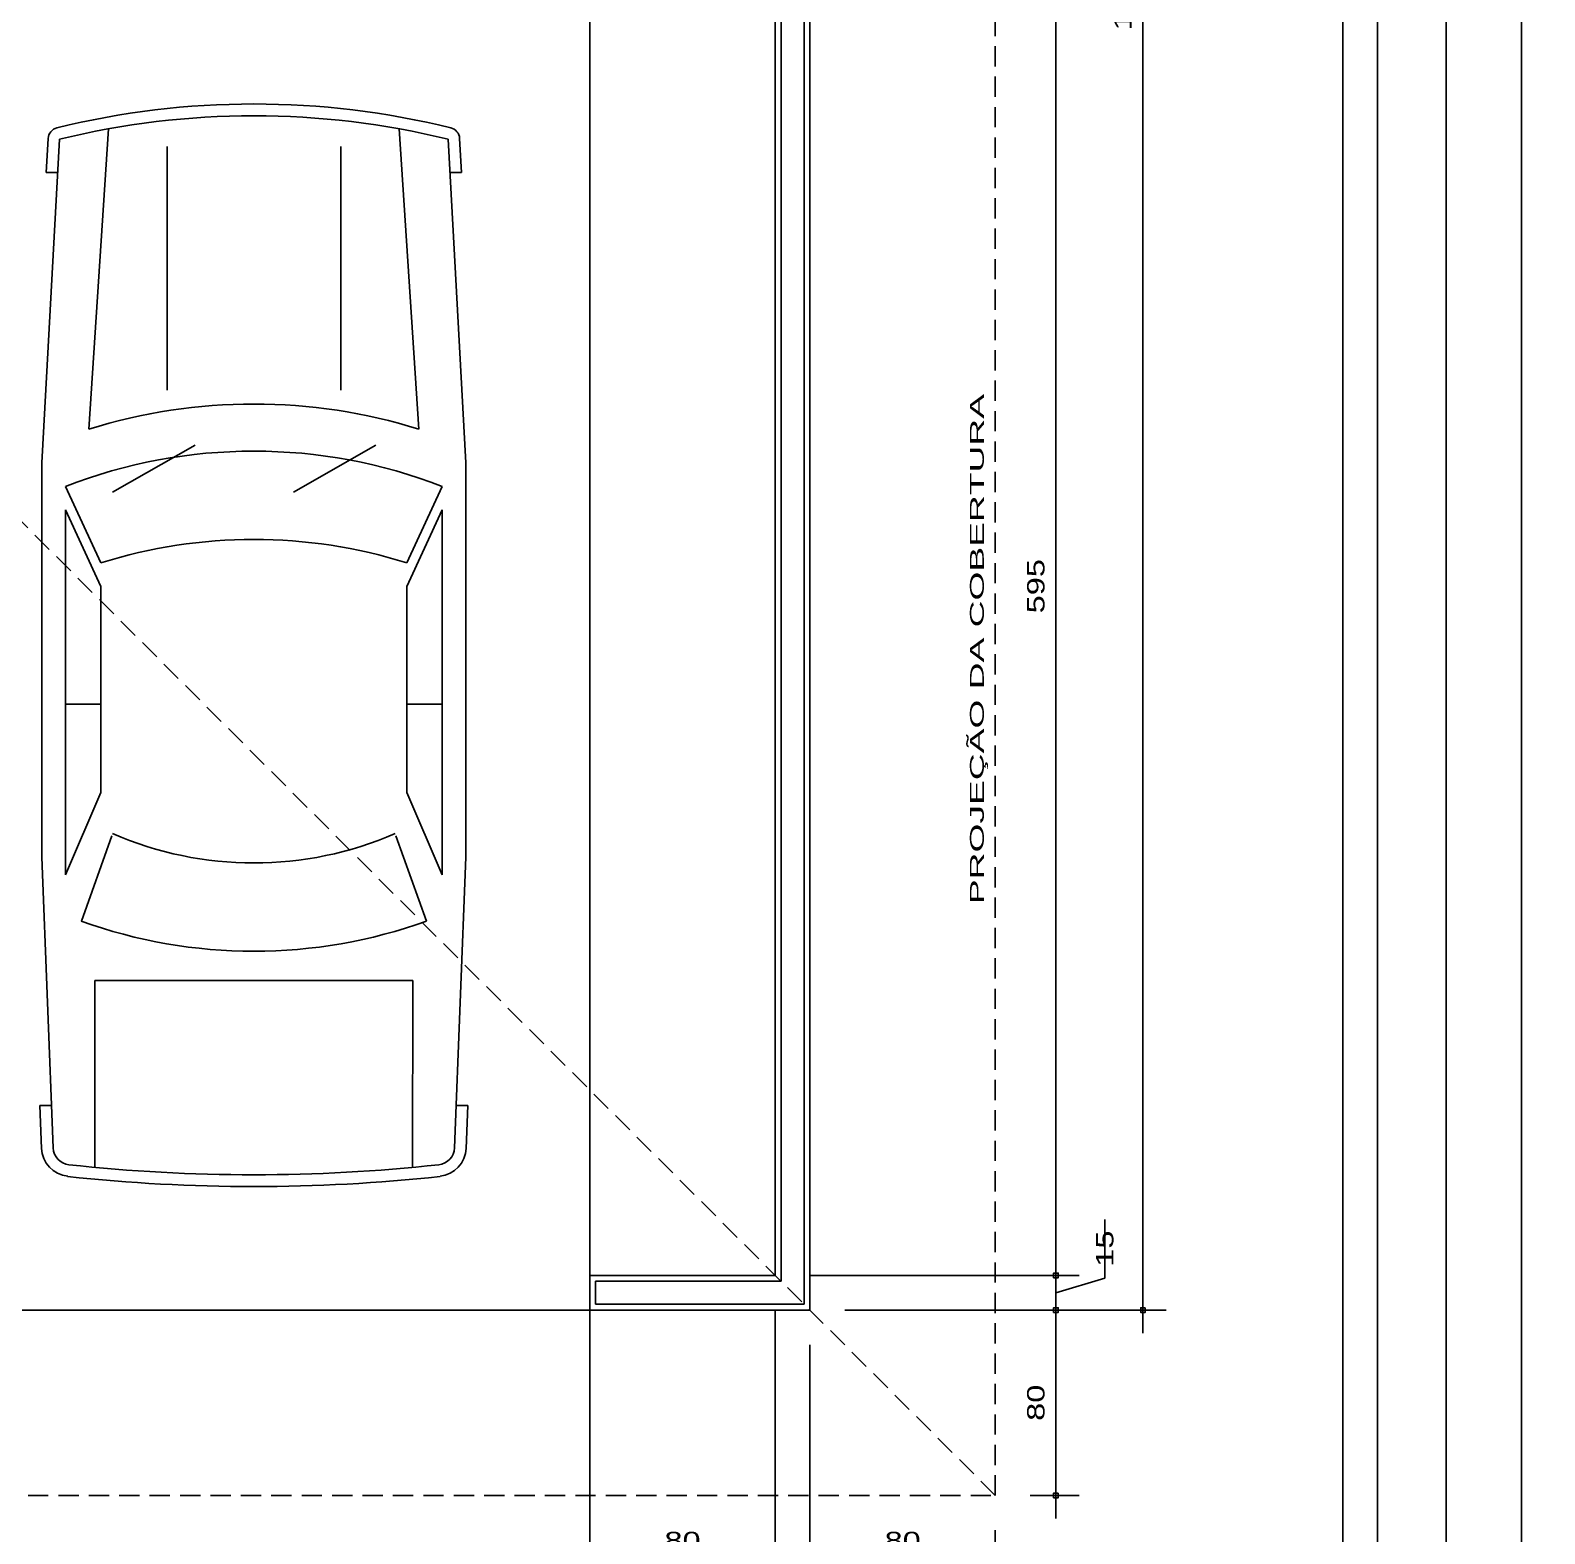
# Model space of a CAD drawing. Extents: x 2280 to 14192, y 1386 to 4696.
# Drawn here: x 5298 to 5952, y 2055 to 2704 of the extents above; entities that cross this region are included whole.
import ezdxf

# ---------------------------------------------------------------- set-up
doc = ezdxf.new("R2010")
doc.units = 0
doc.header["$LTSCALE"] = 35
doc.linetypes.add('HIDDEN', pattern=[0.375, 0.25, -0.125])
doc.layers.get('0').update_dxf_attribs({"linetype": 'CONTINUOUS'})
doc.layers.get('DEFPOINTS').update_dxf_attribs({"linetype": 'CONTINUOUS'})
for name, color, linetype in [('COTA', 13, 'CONTINUOUS'), ('EQUIP_I', 13, 'CONTINUOUS'), ('LINVISTA', 60, 'CONTINUOUS'), ('MURO', 1, 'CONTINUOUS'), ('PAREDE', 5, 'CONTINUOUS'), ('PROJECAO', 13, 'HIDDEN'), ('REG60-100', 7, 'CONTINUOUS')]:
    doc.layers.add(name, color=color, linetype=linetype)
doc.styles.add('REGUA60', font='romnswin.shx', dxfattribs={"width": 1.4})
doc.styles.get("Standard").update_dxf_attribs({"font": 'ISOCP'})
doc.dimstyles.new('ISO-25', dxfattribs={"dimtxt": 2.5, "dimasz": 2.5, "dimexe": 1.25, "dimexo": 0.625, "dimtad": 1, "dimdec": 4, "dimdsep": 46, "dimlunit": 6, "dimtxsty": 'Standard', "dimcen": 2.5, "dimadec": 0, "dimazin": 0, "dimtfac": 1, "dimtdec": 4, "dimtmove": 0, "dimatfit": 3, "dimfxl": 1, "dimtolj": 1, "dimtzin": 0, "dimarcsym": 0})
doc.dimstyles.get("Standard").update_dxf_attribs({"dimtxt": 2.5, "dimasz": 2.5, "dimexe": 1.25, "dimexo": 0.625, "dimtad": 1, "dimdec": 4, "dimdsep": 46, "dimlunit": 6, "dimtxsty": 'Standard', "dimcen": 2.5, "dimadec": 0, "dimazin": 0, "dimtfac": 1, "dimtdec": 4, "dimtmove": 0, "dimatfit": 3, "dimfxl": 1, "dimtolj": 1, "dimtzin": 0, "dimarcsym": 0})

# ---------------------------------------------------------------- blocks, each defined once
blk = doc.blocks.new('AUTO02P')
for p, q in [((-0.9214, 0.9232), (-2.3184, 0.847)), ((0.7804, 0.9232), (-0.9214, 0.9232)), ((2.0358, 0.875), (0.7804, 0.9232)), ((2.0377, 0.9249), (1.8524, 0.9321)), ((1.8524, 0.9321), (1.8524, 0.882)), ((-2.1753, 0.9049), (-2.3219, 0.8969)), ((-2.1753, 0.9049), (-2.1753, 0.8548)), ((-0.4896, 0.6692), (-0.8198, 0.8216)), ((0.12, 0.8216), (-0.7182, 0.8216)), ((-0.388, 0.6692), (-0.7182, 0.8216)), ((0.12, 0.6692), (0.12, 0.8216)), ((0.8566, 0.8216), (0.12, 0.8216)), ((0.501, 0.6692), (0.8566, 0.8216)), ((-1.0673, 0.7205), (-2.3635, 0.6359)), ((0.688, 0.6217), (1.0569, 0.7535)), ((0.12, 0.6692), (-0.388, 0.6692)), ((0.501, 0.6692), (0.12, 0.6692)), ((1.3138, 0.6946), (1.3138, -0.677)), ((2.1219, 0.6942), (1.3138, 0.6946)), ((-0.9976, 0.5354), (-0.7944, 0.1798)), ((-1.2359, 0.3836), (-2.287, 0.3836)), ((-0.9976, -0.2452), (-0.7944, -0.6008)), ((-1.2359, -0.3659), (-2.287, -0.3659)), ((-1.0673, -0.7028), (-2.3635, -0.6182)), ((-0.4896, -0.6516), (-0.8198, -0.804)), ((-0.388, -0.6516), (-0.7182, -0.804)), ((0.12, -0.6516), (-0.388, -0.6516)), ((0.501, -0.6516), (0.12, -0.6516)), ((0.12, -0.6516), (0.12, -0.804)), ((0.501, -0.6516), (0.8566, -0.804)), ((0.688, -0.604), (1.0569, -0.7358)), ((1.3138, -0.677), (2.1218, -0.677)), ((-0.9214, -0.9056), (-2.3184, -0.8294)), ((-2.1753, -0.8372), (-2.1753, -0.8872)), ((0.12, -0.804), (-0.7182, -0.804)), ((0.8566, -0.804), (0.12, -0.804)), ((-2.1753, -0.8872), (-2.3219, -0.8792)), ((0.7804, -0.9056), (-0.9214, -0.9056)), ((2.0358, -0.8573), (0.7804, -0.9056)), ((1.8524, -0.8643), (1.8524, -0.9144)), ((2.0377, -0.9072), (1.8524, -0.9144))]:
    blk.add_line(p, q)
for centre, radius, start, end in [((2.0329, 0.7988), 0.1262, 6.22117, 87.7974), ((1.0884, 0.0088), 3.5592, 166.18153, 193.81847), ((-2.3192, 0.847), 0.05, 93.12213, 166.18153), ((2.0329, 0.7988), 0.0762, 6.22117, 87.7974), ((1.0884, 0.0088), 3.5084, 166.17755, 193.82245), ((1.2715, 0.0088), 2.2437, 158.76069, 201.23931), ((-5.214, 0.0088), 7.366, 353.77883, 6.22117), ((-5.214, 0.0088), 7.4168, 353.77883, 6.22117), ((1.2207, 0.0088), 2.3961, 162.72267, 197.27733), ((-1.0128, 0.0088), 2.1996, 340.21266, 19.78734), ((1.6059, 0.0088), 2.1971, 162.50768, 197.49232), ((-0.7207, 0.0088), 1.5265, 336.46342, 23.53658), ((-2.3192, -0.8293), 0.05, 193.81847, 266.87787), ((2.0329, -0.7811), 0.0762, 272.2026, 353.77883), ((2.0329, -0.7811), 0.1262, 272.2026, 353.77883)]:
    blk.add_arc(centre, radius, start, end)
blk = doc.blocks.new('COTAPT')
at = {"color": 0, "linetype": 'ByBlock'}
blk.add_line((0, 0), (200, 0), dxfattribs=at)
at = {"color": 6, "linetype": 'ByBlock'}
blk.add_lwpolyline([(-20, 20), (20, 20), (20, -20), (-20, -20)], close=True, dxfattribs=at)
blk = doc.blocks.new('*D84')
at = {"color": 0, "linetype": 'ByBlock'}
for p, q in [((5894.58, 4446.45), (5951.7, 4446.45)), ((5941.7, 1646.5), (5941.7, 4446.4)), ((5894.58, 1646.45), (5951.7, 1646.45))]:
    blk.add_line(p, q, dxfattribs=at)
at = {"layer": 'DEFPOINTS', "color": 0, "linetype": 'ByBlock'}
for p in [(5879.58, 4446.45), (5941.7, 4446.45), (5879.58, 1646.45)]:
    blk.add_point(p, dxfattribs=at)
at = {"color": 0, "linetype": 'ByBlock', "xscale": 0.05, "yscale": 0.05, "zscale": 0.05}
for p, rotation in [((5941.7, 4446.45), 90), ((5941.7, 1646.45), 270)]:
    blk.add_blockref('COTAPT', p, dxfattribs=dict(at, rotation=rotation))
at = {"color": 2, "linetype": 'ByBlock', "insert": (5932.94, 3046.45), "char_height": 7.5, "attachment_point": 5, "rotation": 90, "style": 'REGUA60'}
blk.add_mtext('\\A1;2.800', dxfattribs=at)
blk = doc.blocks.new('*D86')
at = {"color": 0, "linetype": 'ByBlock'}
for p, q in [((5909.1, 4431.4), (5909.1, 1646.5)), ((5894.58, 1646.45), (5919.1, 1646.45))]:
    blk.add_line(p, q, dxfattribs=at)
at = {"layer": 'DEFPOINTS', "color": 0, "linetype": 'ByBlock'}
for p in [(5864.58, 4431.45), (5879.58, 1646.45), (5909.1, 1646.45)]:
    blk.add_point(p, dxfattribs=at)
at = {"color": 0, "linetype": 'ByBlock', "xscale": 0.05, "yscale": 0.05, "zscale": 0.05}
for p, rotation in [((5909.1, 4431.45), 90), ((5909.1, 1646.45), 270)]:
    blk.add_blockref('COTAPT', p, dxfattribs=dict(at, rotation=rotation))
at = {"color": 2, "linetype": 'ByBlock', "insert": (5900.34, 3038.95), "char_height": 7.5, "attachment_point": 5, "rotation": 90, "style": 'REGUA60'}
blk.add_mtext('\\A1;2.785', dxfattribs=at)
blk = doc.blocks.new('*D94')
at = {"color": 0, "linetype": 'ByBlock'}
for p, q in [((5649.58, 2151.45), (5750.75, 2151.45)), ((5740.75, 2071.5), (5740.75, 2151.4)), ((5729.58, 2071.45), (5750.75, 2071.45))]:
    blk.add_line(p, q, dxfattribs=at)
at = {"layer": 'DEFPOINTS', "color": 0, "linetype": 'ByBlock'}
for p in [(5634.58, 2151.45), (5740.75, 2151.45), (5714.58, 2071.45)]:
    blk.add_point(p, dxfattribs=at)
at = {"color": 0, "linetype": 'ByBlock', "xscale": 0.05, "yscale": 0.05, "zscale": 0.05}
for p, rotation in [((5740.75, 2151.45), 90), ((5740.75, 2071.45), 270)]:
    blk.add_blockref('COTAPT', p, dxfattribs=dict(at, rotation=rotation))
at = {"color": 2, "linetype": 'ByBlock', "insert": (5732.1, 2111.45), "char_height": 7.5, "attachment_point": 5, "rotation": 90, "style": 'REGUA60'}
blk.add_mtext('\\A1;80', dxfattribs=at)
blk = doc.blocks.new('*D95')
at = {"color": 0, "linetype": 'ByBlock'}
for p, q in [((5761.85, 2165.28), (5761.85, 2190.58)), ((5634.58, 2166.45), (5750.75, 2166.45)), ((5740.75, 2151.5), (5740.75, 2166.4)), ((5740.75, 2158.95), (5761.85, 2165.28))]:
    blk.add_line(p, q, dxfattribs=at)
at = {"layer": 'DEFPOINTS', "color": 0, "linetype": 'ByBlock'}
for p in [(5619.58, 2166.45), (5740.75, 2166.45), (5634.58, 2151.45)]:
    blk.add_point(p, dxfattribs=at)
at = {"color": 0, "linetype": 'ByBlock', "xscale": 0.05, "yscale": 0.05, "zscale": 0.05}
for p, rotation in [((5740.75, 2166.45), 90), ((5740.75, 2151.45), 270)]:
    blk.add_blockref('COTAPT', p, dxfattribs=dict(at, rotation=rotation))
at = {"color": 2, "linetype": 'ByBlock', "insert": (5761.85, 2170.18), "char_height": 7.5, "attachment_point": 4, "rotation": 90, "style": 'REGUA60'}
blk.add_mtext('\\A1;15', dxfattribs=at)
blk = doc.blocks.new('*D96')
at = {"color": 0, "linetype": 'ByBlock'}
for p, q in [((5634.58, 2761.45), (5750.75, 2761.45)), ((5740.75, 2166.5), (5740.75, 2761.4))]:
    blk.add_line(p, q, dxfattribs=at)
at = {"layer": 'DEFPOINTS', "color": 0, "linetype": 'ByBlock'}
for p in [(5619.58, 2761.45), (5740.75, 2761.45), (5619.58, 2166.45)]:
    blk.add_point(p, dxfattribs=at)
at = {"color": 0, "linetype": 'ByBlock', "xscale": 0.05, "yscale": 0.05, "zscale": 0.05}
for p, rotation in [((5740.75, 2761.45), 90), ((5740.75, 2166.45), 270)]:
    blk.add_blockref('COTAPT', p, dxfattribs=dict(at, rotation=rotation))
at = {"color": 2, "linetype": 'ByBlock', "insert": (5732.1, 2463.95), "char_height": 7.5, "attachment_point": 5, "rotation": 90, "style": 'REGUA60'}
blk.add_mtext('\\A1;595', dxfattribs=at)
blk = doc.blocks.new('*D103')
at = {"color": 0, "linetype": 'ByBlock'}
for p, q in [((5649.58, 3291.45), (5788.31, 3291.45)), ((5778.31, 2151.5), (5778.31, 3291.4)), ((5649.58, 2151.45), (5788.31, 2151.45))]:
    blk.add_line(p, q, dxfattribs=at)
at = {"layer": 'DEFPOINTS', "color": 0, "linetype": 'ByBlock'}
for p in [(5634.58, 3291.45), (5778.31, 3291.45), (5634.58, 2151.45)]:
    blk.add_point(p, dxfattribs=at)
at = {"color": 0, "linetype": 'ByBlock', "xscale": 0.05, "yscale": 0.05, "zscale": 0.05}
for p, rotation in [((5778.31, 3291.45), 90), ((5778.31, 2151.45), 270)]:
    blk.add_blockref('COTAPT', p, dxfattribs=dict(at, rotation=rotation))
at = {"color": 2, "linetype": 'ByBlock', "insert": (5769.66, 2721.45), "char_height": 7.5, "attachment_point": 5, "rotation": 90, "style": 'REGUA60'}
blk.add_mtext('\\A1;1.140', dxfattribs=at)
blk = doc.blocks.new('*D104')
at = {"color": 0, "linetype": 'ByBlock'}
for p, q in [((5634.58, 2136.45), (5634.58, 2033.3)), ((5714.58, 2056.45), (5714.58, 2033.3)), ((5714.53, 2043.3), (5634.63, 2043.3))]:
    blk.add_line(p, q, dxfattribs=at)
at = {"layer": 'DEFPOINTS', "color": 0, "linetype": 'ByBlock'}
for p in [(5634.58, 2151.45), (5714.58, 2071.45), (5634.58, 2043.3)]:
    blk.add_point(p, dxfattribs=at)
at = {"color": 0, "linetype": 'ByBlock', "xscale": 0.05, "yscale": 0.05, "zscale": 0.05, "rotation": 180}
blk.add_blockref('COTAPT', (5634.58, 2043.3), dxfattribs=at)
at = {"color": 0, "linetype": 'ByBlock', "xscale": 0.05, "yscale": 0.05, "zscale": 0.05}
blk.add_blockref('COTAPT', (5714.58, 2043.3), dxfattribs=at)
at = {"color": 2, "linetype": 'ByBlock', "insert": (5674.58, 2051.95), "char_height": 7.5, "attachment_point": 5, "style": 'REGUA60'}
blk.add_mtext('\\A1;80', dxfattribs=at)
blk = doc.blocks.new('*D105')
at = {"color": 0, "linetype": 'ByBlock'}
for p, q in [((5619.58, 2151.45), (5619.58, 2033.3)), ((5634.53, 2043.3), (5619.63, 2043.3)), ((5627.08, 2043.3), (5633.41, 2022.2)), ((5633.41, 2022.2), (5658.71, 2022.2))]:
    blk.add_line(p, q, dxfattribs=at)
at = {"layer": 'DEFPOINTS', "color": 0, "linetype": 'ByBlock'}
for p in [(5619.58, 2166.45), (5634.58, 2151.45), (5619.58, 2043.3)]:
    blk.add_point(p, dxfattribs=at)
at = {"color": 0, "linetype": 'ByBlock', "xscale": 0.05, "yscale": 0.05, "zscale": 0.05, "rotation": 180}
blk.add_blockref('COTAPT', (5619.58, 2043.3), dxfattribs=at)
at = {"color": 0, "linetype": 'ByBlock', "xscale": 0.05, "yscale": 0.05, "zscale": 0.05}
blk.add_blockref('COTAPT', (5634.58, 2043.3), dxfattribs=at)
at = {"color": 2, "linetype": 'ByBlock', "insert": (5638.31, 2022.2), "char_height": 7.5, "attachment_point": 4, "style": 'REGUA60'}
blk.add_mtext('\\A1;15', dxfattribs=at)
blk = doc.blocks.new('*D106')
at = {"color": 0, "linetype": 'ByBlock'}
for p, q in [((5539.58, 2151.45), (5539.58, 2033.3)), ((5619.53, 2043.3), (5539.63, 2043.3))]:
    blk.add_line(p, q, dxfattribs=at)
at = {"layer": 'DEFPOINTS', "color": 0, "linetype": 'ByBlock'}
for p in [(5539.58, 2166.45), (5619.58, 2166.45), (5539.58, 2043.3)]:
    blk.add_point(p, dxfattribs=at)
at = {"color": 0, "linetype": 'ByBlock', "xscale": 0.05, "yscale": 0.05, "zscale": 0.05, "rotation": 180}
blk.add_blockref('COTAPT', (5539.58, 2043.3), dxfattribs=at)
at = {"color": 0, "linetype": 'ByBlock', "xscale": 0.05, "yscale": 0.05, "zscale": 0.05}
blk.add_blockref('COTAPT', (5619.58, 2043.3), dxfattribs=at)
at = {"color": 2, "linetype": 'ByBlock', "insert": (5579.58, 2051.95), "char_height": 7.5, "attachment_point": 5, "style": 'REGUA60'}
blk.add_mtext('\\A1;80', dxfattribs=at)
blk = doc.blocks.new('*D107')
at = {"color": 0, "linetype": 'ByBlock'}
for p, q in [((4889.58, 2136.45), (4889.58, 2033.3)), ((5539.53, 2043.3), (4889.63, 2043.3))]:
    blk.add_line(p, q, dxfattribs=at)
at = {"layer": 'DEFPOINTS', "color": 0, "linetype": 'ByBlock'}
for p in [(5539.58, 2166.45), (4889.58, 2151.45), (4889.58, 2043.3)]:
    blk.add_point(p, dxfattribs=at)
at = {"color": 0, "linetype": 'ByBlock', "xscale": 0.05, "yscale": 0.05, "zscale": 0.05, "rotation": 180}
blk.add_blockref('COTAPT', (4889.58, 2043.3), dxfattribs=at)
at = {"color": 0, "linetype": 'ByBlock', "xscale": 0.05, "yscale": 0.05, "zscale": 0.05}
blk.add_blockref('COTAPT', (5539.58, 2043.3), dxfattribs=at)
at = {"color": 2, "linetype": 'ByBlock', "insert": (5214.58, 2051.95), "char_height": 7.5, "attachment_point": 5, "style": 'REGUA60'}
blk.add_mtext('\\A1;650', dxfattribs=at)
blk = doc.blocks.new('*D122')
at = {"color": 0, "linetype": 'ByBlock'}
for p, q in [((3224.58, 2136.45), (3224.58, 2003.74)), ((5634.58, 2136.45), (5634.58, 2003.74)), ((5634.53, 2013.74), (3224.63, 2013.74))]:
    blk.add_line(p, q, dxfattribs=at)
at = {"layer": 'DEFPOINTS', "color": 0, "linetype": 'ByBlock'}
for p in [(3224.58, 2151.45), (5634.58, 2151.45), (3224.58, 2013.74)]:
    blk.add_point(p, dxfattribs=at)
at = {"color": 0, "linetype": 'ByBlock', "xscale": 0.05, "yscale": 0.05, "zscale": 0.05, "rotation": 180}
blk.add_blockref('COTAPT', (3224.58, 2013.74), dxfattribs=at)
at = {"color": 0, "linetype": 'ByBlock', "xscale": 0.05, "yscale": 0.05, "zscale": 0.05}
blk.add_blockref('COTAPT', (5634.58, 2013.74), dxfattribs=at)
at = {"color": 2, "linetype": 'ByBlock', "insert": (4429.58, 2022.39), "char_height": 7.5, "attachment_point": 5, "style": 'REGUA60'}
blk.add_mtext('\\A1;2.410', dxfattribs=at)

msp = doc.modelspace()

# ---------------------------------------------------------------- linework, layer by layer
at = {"layer": 'EQUIP_I'}
msp.add_line((5879.579, 4446.448), (5879.579, 1646.448), dxfattribs=at)
at = {"layer": 'LINVISTA'}
for p, q in [((5634.579, 2696.448), (5634.579, 2796.448)), ((5539.579, 2661.448), (5539.579, 2761.448)), ((5619.579, 2661.448), (5619.579, 2761.448)), ((5634.579, 2151.448), (5634.579, 2696.448)), ((5539.579, 2151.448), (5539.579, 2661.448)), ((5619.579, 2661.448), (5619.579, 2166.448)), ((5539.579, 2166.448), (5539.579, 2151.448)), ((5619.579, 2166.448), (5539.579, 2166.448)), ((4889.579, 2151.448), (5539.579, 2151.448)), ((5539.579, 2151.448), (5634.579, 2151.448))]:
    msp.add_line(p, q, dxfattribs=at)
at = {"layer": 'MURO'}
for p, q in [((5879.579, 1646.448), (5879.579, 4446.448)), ((5864.579, 1646.448), (5864.579, 4431.448))]:
    msp.add_line(p, q, dxfattribs=at)
at = {"layer": 'PAREDE'}
for p, q in [((5632.079, 2693.948), (5632.079, 2793.948)), ((5622.079, 2663.948), (5622.079, 2763.948)), ((5632.079, 2153.948), (5632.079, 2693.948)), ((5622.079, 2663.948), (5622.079, 2163.948)), ((5542.079, 2163.948), (5542.079, 2153.948)), ((5622.079, 2163.948), (5542.079, 2163.948)), ((5542.079, 2153.948), (5632.079, 2153.948))]:
    msp.add_line(p, q, dxfattribs=at)
at = {"layer": 'PROJECAO'}
for p, q in [((5714.579, 2071.448), (5714.579, 3371.448)), ((5714.579, 2071.448), (5064.579, 2721.448)), ((3144.579, 2071.448), (5714.579, 2071.448))]:
    msp.add_line(p, q, dxfattribs=at)

# ---------------------------------------------------------------- block references
at = {"layer": 'LINVISTA', "xscale": 100, "yscale": 100, "zscale": 100, "rotation": 269.9999999999981}
msp.add_blockref('AUTO02P', (5393.668, 2425.051), dxfattribs=at)

# ---------------------------------------------------------------- texts
at = {"layer": 'REG60-100', "style": 'REGUA60', "width": 2}
msp.add_text('PROJEÇÃO DA COBERTURA', height=6, rotation=90, dxfattribs=at).set_placement((5709.624, 2326.7))

# ---------------------------------------------------------------- dimensions: what is measured, and where the dimension line sits
at = {"layer": 'COTA'}
for base, p1, p2, dimstyle, override, picture, middle in [((5941.7, 4446.448), (5879.579, 1646.448), (5879.579, 4446.448), 'Standard', {"dimscale": 5, "dimtxt": 1.5, "dimasz": 0.01, "dimexe": 2, "dimexo": 3, "dimgap": 0.98, "dimtad": 1, "dimtih": 0, "dimtoh": 0, "dimdec": 2, "dimrnd": 0.5, "dimzin": 8, "dimtxsty": 'REGUA60', "dimblk": 'COTAPT', "dimcen": 4, "dimdle": 4, "dimclrt": 2, "dimaunit": 1}, '*D84', (5932.943, 3046.448)), ((5909.096, 1646.448), (5864.579, 4431.448), (5879.579, 1646.448), 'Standard', {"dimscale": 5, "dimtxt": 1.5, "dimasz": 0.01, "dimexe": 2, "dimexo": 3, "dimgap": 0.98, "dimdec": 2, "dimrnd": 0.5, "dimtxsty": 'REGUA60', "dimblk": 'COTAPT', "dimcen": 4, "dimdle": 4, "dimse1": 1, "dimclrt": 2, "dimaunit": 1, "dimtmove": 1}, '*D86', (5900.338, 3038.948)), ((5778.306, 3291.448), (5634.579, 2151.448), (5634.579, 3291.448), 'ISO-25', {"dimscale": 5, "dimtxt": 1.5, "dimasz": 0.01, "dimexe": 2, "dimexo": 3, "dimgap": 0.98, "dimdec": 2, "dimrnd": 0.5, "dimtxsty": 'REGUA60', "dimblk": 'COTAPT', "dimcen": 4, "dimdle": 4, "dimclrt": 2, "dimaunit": 1, "dimtofl": 0}, '*D103', (5769.656, 2721.448)), ((5740.747, 2761.448), (5619.579, 2166.448), (5619.579, 2761.448), 'ISO-25', {"dimscale": 5, "dimtxt": 1.5, "dimasz": 0.01, "dimexe": 2, "dimexo": 3, "dimgap": 0.98, "dimdec": 2, "dimrnd": 0.5, "dimtxsty": 'REGUA60', "dimblk": 'COTAPT', "dimcen": 4, "dimdle": 4, "dimse1": 1, "dimclrt": 2, "dimaunit": 1, "dimtofl": 0, "dimtmove": 1}, '*D96', (5732.097, 2463.948)), ((5740.747, 2166.448), (5634.579, 2151.448), (5619.579, 2166.448), 'ISO-25', {"dimscale": 5, "dimtxt": 1.5, "dimasz": 0.01, "dimexe": 2, "dimexo": 3, "dimgap": 0.98, "dimdec": 2, "dimrnd": 0.5, "dimtxsty": 'REGUA60', "dimblk": 'COTAPT', "dimcen": 4, "dimdle": 4, "dimse1": 1, "dimclrt": 2, "dimaunit": 1, "dimtofl": 0, "dimtmove": 1}, '*D95', (5761.847, 2170.178)), ((5740.747, 2151.448), (5714.579, 2071.448), (5634.579, 2151.448), 'ISO-25', {"dimscale": 5, "dimtxt": 1.5, "dimasz": 0.01, "dimexe": 2, "dimexo": 3, "dimgap": 0.98, "dimdec": 2, "dimrnd": 0.5, "dimtxsty": 'REGUA60', "dimblk": 'COTAPT', "dimcen": 4, "dimdle": 4, "dimclrt": 2, "dimaunit": 1, "dimtofl": 0}, '*D94', (5732.097, 2111.448))]:
    dim = msp.add_linear_dim(base=base, p1=p1, p2=p2, angle=90, dimstyle=dimstyle, override=override, dxfattribs=at)
    dim.commit()
    dim.dimension.update_dxf_attribs({"geometry": picture, "text_midpoint": middle})
for base, p1, p2, override, picture, middle in [((4889.579, 2043.296), (5539.579, 2166.448), (4889.579, 2151.448), {"dimscale": 5, "dimtxt": 1.5, "dimasz": 0.01, "dimexe": 2, "dimexo": 3, "dimgap": 0.98, "dimdec": 2, "dimrnd": 0.5, "dimtxsty": 'REGUA60', "dimblk": 'COTAPT', "dimcen": 4, "dimdle": 4, "dimse1": 1, "dimclrt": 2, "dimaunit": 1, "dimtofl": 0, "dimtmove": 1}, '*D107', (5214.579, 2051.946)), ((5539.579, 2043.296), (5619.579, 2166.448), (5539.579, 2166.448), {"dimscale": 5, "dimtxt": 1.5, "dimasz": 0.01, "dimexe": 2, "dimexo": 3, "dimgap": 0.98, "dimdec": 2, "dimrnd": 0.5, "dimtxsty": 'REGUA60', "dimblk": 'COTAPT', "dimcen": 4, "dimdle": 4, "dimse1": 1, "dimclrt": 2, "dimaunit": 1, "dimtofl": 0, "dimtmove": 1}, '*D106', (5579.579, 2051.946)), ((5619.579, 2043.296), (5634.579, 2151.448), (5619.579, 2166.448), {"dimscale": 5, "dimtxt": 1.5, "dimasz": 0.01, "dimexe": 2, "dimexo": 3, "dimgap": 0.98, "dimdec": 2, "dimrnd": 0.5, "dimtxsty": 'REGUA60', "dimblk": 'COTAPT', "dimcen": 4, "dimdle": 4, "dimse1": 1, "dimclrt": 2, "dimaunit": 1, "dimtofl": 0, "dimtmove": 1}, '*D105', (5638.309, 2022.196)), ((3224.579, 2013.736), (5634.579, 2151.448), (3224.579, 2151.448), {"dimscale": 5, "dimtxt": 1.5, "dimasz": 0.01, "dimexe": 2, "dimexo": 3, "dimgap": 0.98, "dimdec": 2, "dimrnd": 0.5, "dimtxsty": 'REGUA60', "dimblk": 'COTAPT', "dimcen": 4, "dimdle": 4, "dimclrt": 2, "dimaunit": 1, "dimtofl": 0}, '*D122', (4429.579, 2022.386)), ((5634.579, 2043.296), (5714.579, 2071.448), (5634.579, 2151.448), {"dimscale": 5, "dimtxt": 1.5, "dimasz": 0.01, "dimexe": 2, "dimexo": 3, "dimgap": 0.98, "dimdec": 2, "dimrnd": 0.5, "dimtxsty": 'REGUA60', "dimblk": 'COTAPT', "dimcen": 4, "dimdle": 4, "dimclrt": 2, "dimaunit": 1, "dimtofl": 0}, '*D104', (5674.579, 2051.946))]:
    dim = msp.add_linear_dim(base=base, p1=p1, p2=p2, dimstyle='ISO-25', override=override, dxfattribs=at)
    dim.commit()
    dim.dimension.update_dxf_attribs({"geometry": picture, "text_midpoint": middle})

doc.saveas('drawing.dxf')
